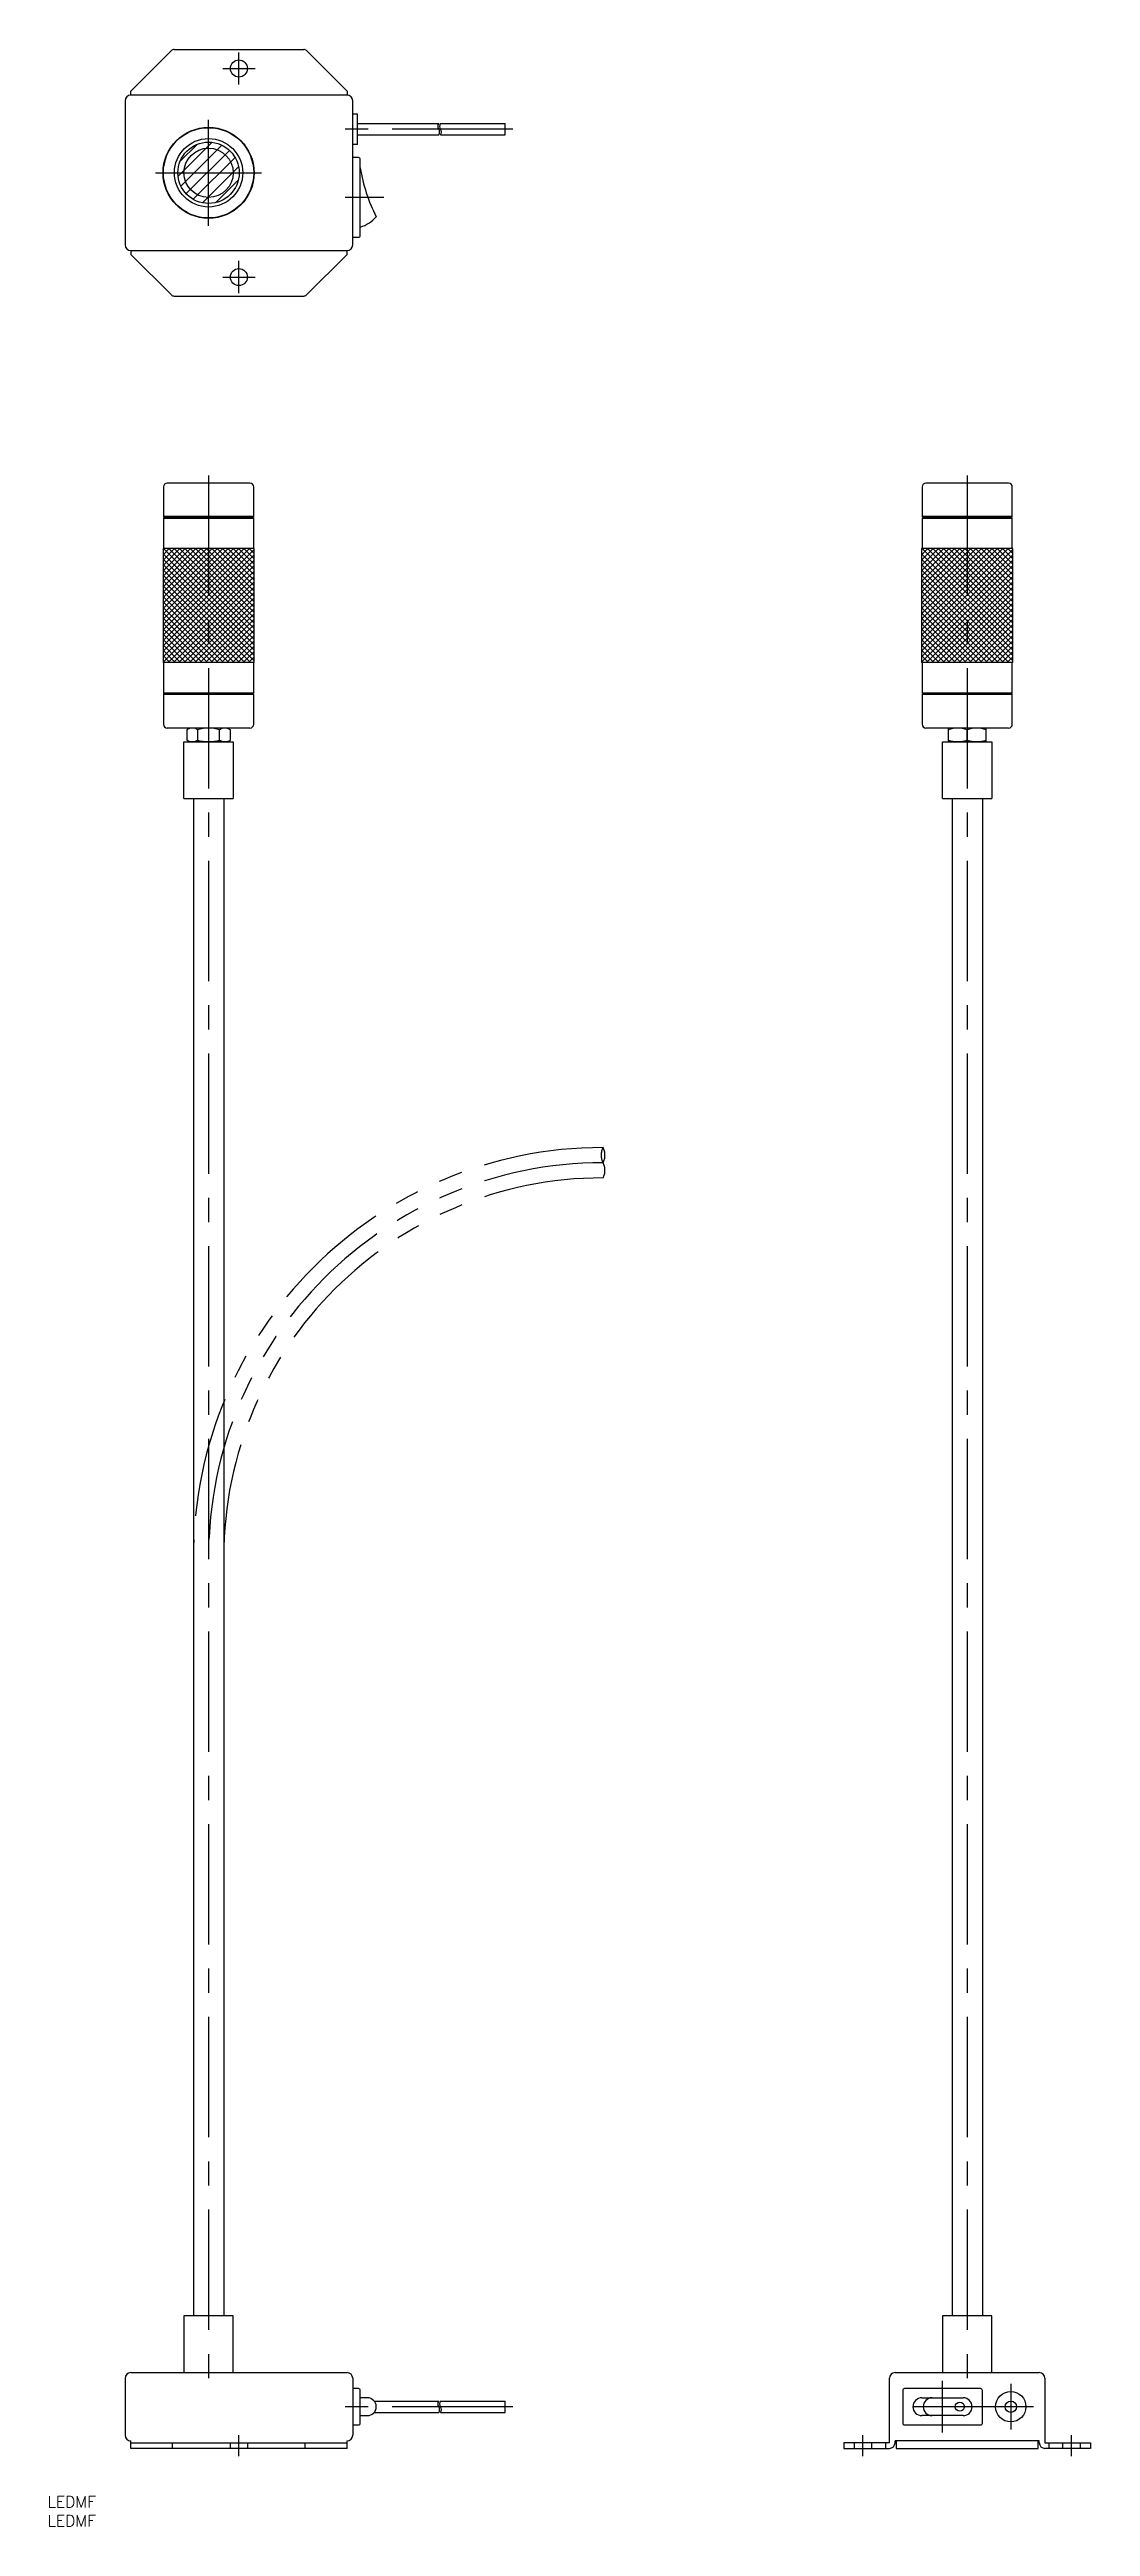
# Model space of a CAD drawing. Extents: x -50 to 225, y -21 to 633.
import ezdxf

# ---------------------------------------------------------------- set-up
doc = ezdxf.new("R2010")
doc.units = 0
for name, pattern in [('CENTER', [50.8, 31.75, -6.35, 6.35, -6.35]), ('DASHED', [19.05, 12.7, -6.35]), ('PHANTOM', [63.5, 31.75, -6.35, 6.35, -6.35, 6.35, -6.35])]:
    doc.linetypes.add(name, pattern=pattern)
doc.layers.get('0').update_dxf_attribs({"linetype": 'CONTINUOUS'})
doc.layers.add('CENTER', color=1, linetype='CENTER')
doc.styles.get("Standard").update_dxf_attribs({"font": 'txt.shx', "height": 3, "bigfont": 'bigfont.shx'})

msp = doc.modelspace()

# ---------------------------------------------------------------- linework, layer by layer
at = {"color": 7, "linetype": 'CONTINUOUS'}
for p, q in [((-28.5, 621.5), (-17.79, 632.21)), ((-17.09, 632.5), (17.09, 632.5)), ((17.79, 632.21), (28.5, 621.5)), ((-28.5, 620.5), (-28.5, 621.5)), ((28.5, 620.5), (-28.5, 620.5)), ((28.5, 621.5), (28.5, 620.5)), ((-30, 619), (-30, 581)), ((30, 581), (30, 619)), ((31.25, 615.5), (30, 615.5)), ((31.25, 607.5), (31.25, 615.5)), ((31.25, 607.5), (30, 607.5)), ((31.25, 613), (52.67, 613)), ((31.25, 610), (52.67, 610)), ((53.17, 613), (70.18, 613)), ((53.17, 610), (70.18, 610)), ((70.18, 610), (70.18, 613)), ((31.5, 604), (30, 604)), ((32, 583.5), (32, 603.5)), ((30, 583), (31.5, 583)), ((-28.5, 579.5), (28.5, 579.5)), ((-28.5, 579.5), (-28.5, 578.5)), ((-28.5, 578.5), (-17.79, 567.79)), ((17.79, 567.79), (28.5, 578.5)), ((28.5, 578.5), (28.5, 579.5)), ((-17.09, 567.5), (17.09, 567.5)), ((-19.9, 517.2), (-19.9, 509.38)), ((2.9, 518.2), (-18.9, 518.2)), ((3.9, 509.38), (3.9, 517.2)), ((180.1, 517.2), (180.1, 509.38)), ((202.9, 518.2), (181.1, 518.2)), ((203.9, 509.38), (203.9, 517.2)), ((-19.9, 509.38), (-19.7, 509.18)), ((3.9, 509.38), (-19.9, 509.38)), ((-19.7, 509.18), (-19.9, 508.98)), ((-19.9, 508.98), (-19.9, 500.9)), ((-19.9, 508.98), (3.9, 508.98)), ((3.7, 509.18), (-19.7, 509.18)), ((3.7, 509.18), (3.9, 509.38)), ((3.9, 508.98), (3.7, 509.18)), ((3.9, 500.9), (3.9, 508.98)), ((203.9, 509.38), (180.1, 509.38)), ((180.1, 509.38), (180.3, 509.18)), ((180.3, 509.18), (180.1, 508.98)), ((180.1, 508.98), (203.9, 508.98)), ((180.1, 508.98), (180.1, 500.9)), ((203.7, 509.18), (180.3, 509.18)), ((203.7, 509.18), (203.9, 509.38)), ((203.9, 508.98), (203.7, 509.18)), ((203.9, 500.9), (203.9, 508.98)), ((-20, 500.9), (-20, 470.9)), ((4, 500.9), (-20, 500.9)), ((-20, 500.71), (-19.81, 500.9)), ((-20, 499.29), (-18.39, 500.9)), ((-20, 497.88), (-16.98, 500.9)), ((-20, 496.46), (-15.56, 500.9)), ((-20, 495.05), (-14.15, 500.9)), ((-20, 493.64), (-12.74, 500.9)), ((-20, 492.22), (-11.32, 500.9)), ((-20, 490.81), (-9.91, 500.9)), ((-20, 489.39), (-8.49, 500.9)), ((-20, 487.98), (-7.08, 500.9)), ((-20, 486.56), (-5.66, 500.9)), ((-20, 485.15), (-4.25, 500.9)), ((-20, 483.74), (-2.84, 500.9)), ((-20, 482.32), (-1.42, 500.9)), ((-20, 480.91), (-0.01, 500.9)), ((-20, 479.49), (1.41, 500.9)), ((-20, 478.08), (2.82, 500.9)), ((-20, 476.66), (4, 500.66)), ((-20, 499.58), (4, 475.58)), ((-20, 475.25), (4, 499.25)), ((-20, 498.16), (4, 474.16)), ((-20, 473.84), (4, 497.84)), ((-20, 496.75), (4, 472.75)), ((-20, 472.42), (4, 496.42)), ((-19.91, 500.9), (4, 476.99)), ((-18.5, 500.9), (4, 478.4)), ((-17.08, 500.9), (4, 479.82)), ((-15.67, 500.9), (4, 481.23)), ((-14.25, 500.9), (4, 482.65)), ((-12.84, 500.9), (4, 484.06)), ((-11.43, 500.9), (4, 485.47)), ((-10.01, 500.9), (4, 486.89)), ((-8.6, 500.9), (4, 488.3)), ((-7.18, 500.9), (4, 489.72)), ((-5.77, 500.9), (4, 491.13)), ((-4.35, 500.9), (4, 492.55)), ((-2.94, 500.9), (4, 493.96)), ((-1.53, 500.9), (4, 495.37)), ((-0.11, 500.9), (4, 496.79)), ((1.3, 500.9), (4, 498.2)), ((2.72, 500.9), (4, 499.62)), ((4, 470.9), (4, 500.9)), ((180, 480.91), (199.99, 500.9)), ((180, 479.49), (201.41, 500.9)), ((180, 478.08), (202.82, 500.9)), ((204, 500.9), (180, 500.9)), ((180, 499.29), (181.61, 500.9)), ((180, 497.88), (183.02, 500.9)), ((180, 496.46), (184.44, 500.9)), ((180, 495.05), (185.85, 500.9)), ((180, 493.64), (187.26, 500.9)), ((180, 492.22), (188.68, 500.9)), ((180, 490.81), (190.09, 500.9)), ((180, 489.39), (191.51, 500.9)), ((180, 487.98), (192.92, 500.9)), ((180, 486.56), (194.34, 500.9)), ((180, 485.15), (195.75, 500.9)), ((180, 483.74), (197.16, 500.9)), ((180, 482.32), (198.58, 500.9)), ((180, 500.9), (180, 470.9)), ((180, 500.71), (180.19, 500.9)), ((180, 476.66), (204, 500.66)), ((180, 499.58), (204, 475.58)), ((180, 475.25), (204, 499.25)), ((180, 498.16), (204, 474.16)), ((180, 473.84), (204, 497.84)), ((180, 496.75), (204, 472.75)), ((180, 472.42), (204, 496.42)), ((180.09, 500.9), (204, 476.99)), ((181.5, 500.9), (204, 478.4)), ((182.92, 500.9), (204, 479.82)), ((184.33, 500.9), (204, 481.23)), ((185.75, 500.9), (204, 482.65)), ((187.16, 500.9), (204, 484.06)), ((188.57, 500.9), (204, 485.47)), ((189.99, 500.9), (204, 486.89)), ((191.4, 500.9), (204, 488.3)), ((192.82, 500.9), (204, 489.72)), ((194.23, 500.9), (204, 491.13)), ((195.65, 500.9), (204, 492.55)), ((197.06, 500.9), (204, 493.96)), ((198.47, 500.9), (204, 495.37)), ((199.89, 500.9), (204, 496.79)), ((201.3, 500.9), (204, 498.2)), ((202.72, 500.9), (204, 499.62)), ((204, 470.9), (204, 500.9)), ((-20, 495.33), (4, 471.33)), ((-20, 471.01), (4, 495.01)), ((-20, 493.92), (3.02, 470.9)), ((-20, 492.5), (1.6, 470.9)), ((-20, 491.09), (0.19, 470.9)), ((-18.69, 470.9), (4, 493.59)), ((-17.28, 470.9), (4, 492.18)), ((-15.87, 470.9), (4, 490.77)), ((180, 495.33), (204, 471.33)), ((180, 471.01), (204, 495.01)), ((180, 493.92), (203.02, 470.9)), ((180, 492.5), (201.6, 470.9)), ((180, 491.09), (200.19, 470.9)), ((181.31, 470.9), (204, 493.59)), ((182.72, 470.9), (204, 492.18)), ((184.13, 470.9), (204, 490.77)), ((-20, 489.68), (-1.22, 470.9)), ((-20, 488.26), (-2.64, 470.9)), ((-20, 486.85), (-4.05, 470.9)), ((-20, 485.43), (-5.47, 470.9)), ((-20, 484.02), (-6.88, 470.9)), ((-14.45, 470.9), (4, 489.35)), ((-13.04, 470.9), (4, 487.94)), ((-11.62, 470.9), (4, 486.52)), ((-10.21, 470.9), (4, 485.11)), ((-8.79, 470.9), (4, 483.69)), ((180, 489.68), (198.78, 470.9)), ((180, 488.26), (197.36, 470.9)), ((180, 486.85), (195.95, 470.9)), ((180, 485.43), (194.53, 470.9)), ((180, 484.02), (193.12, 470.9)), ((185.55, 470.9), (204, 489.35)), ((186.96, 470.9), (204, 487.94)), ((188.38, 470.9), (204, 486.52)), ((189.79, 470.9), (204, 485.11)), ((191.21, 470.9), (204, 483.69)), ((-20, 482.6), (-8.3, 470.9)), ((-20, 481.19), (-9.71, 470.9)), ((-20, 479.78), (-11.12, 470.9)), ((-20, 478.36), (-12.54, 470.9)), ((-20, 476.95), (-13.95, 470.9)), ((-7.38, 470.9), (4, 482.28)), ((-5.97, 470.9), (4, 480.87)), ((-4.55, 470.9), (4, 479.45)), ((-3.14, 470.9), (4, 478.04)), ((180, 482.6), (191.7, 470.9)), ((180, 481.19), (190.29, 470.9)), ((180, 479.78), (188.88, 470.9)), ((180, 478.36), (187.46, 470.9)), ((180, 476.95), (186.05, 470.9)), ((192.62, 470.9), (204, 482.28)), ((194.03, 470.9), (204, 480.87)), ((195.45, 470.9), (204, 479.45)), ((196.86, 470.9), (204, 478.04)), ((-20, 475.53), (-15.37, 470.9)), ((-20, 474.12), (-16.78, 470.9)), ((-20, 472.71), (-18.19, 470.9)), ((-20, 471.29), (-19.61, 470.9)), ((4, 470.9), (-20, 470.9)), ((-19.9, 470.9), (-19.9, 462.82)), ((-1.72, 470.9), (4, 476.62)), ((-0.31, 470.9), (4, 475.21)), ((1.11, 470.9), (4, 473.79)), ((2.52, 470.9), (4, 472.38)), ((3.9, 462.82), (3.9, 470.9)), ((3.93, 470.9), (4, 470.97)), ((180, 475.53), (184.63, 470.9)), ((180, 474.12), (183.22, 470.9)), ((180, 472.71), (181.81, 470.9)), ((180, 471.29), (180.39, 470.9)), ((204, 470.9), (180, 470.9)), ((180.1, 470.9), (180.1, 462.82)), ((198.28, 470.9), (204, 476.62)), ((199.69, 470.9), (204, 475.21)), ((201.11, 470.9), (204, 473.79)), ((202.52, 470.9), (204, 472.38)), ((203.9, 462.82), (203.9, 470.9)), ((203.93, 470.9), (204, 470.97)), ((-19.9, 462.82), (-19.7, 462.62)), ((3.9, 462.82), (-19.9, 462.82)), ((-19.7, 462.62), (-19.9, 462.42)), ((-19.9, 462.42), (-19.9, 454.6)), ((3.9, 462.42), (-19.9, 462.42)), ((3.7, 462.62), (-19.7, 462.62)), ((3.7, 462.62), (3.9, 462.82)), ((3.9, 462.42), (3.7, 462.62)), ((3.9, 454.6), (3.9, 462.42)), ((203.9, 462.82), (180.1, 462.82)), ((180.1, 462.82), (180.3, 462.62)), ((180.3, 462.62), (180.1, 462.42)), ((203.9, 462.42), (180.1, 462.42)), ((180.1, 462.42), (180.1, 454.6)), ((203.7, 462.62), (180.3, 462.62)), ((203.7, 462.62), (203.9, 462.82)), ((203.9, 462.42), (203.7, 462.62)), ((203.9, 454.6), (203.9, 462.42)), ((2.9, 453.6), (-18.9, 453.6)), ((-13, 453.6), (-13.77, 453.15)), ((-13.77, 453.15), (-13.77, 450.45)), ((-10.89, 453.15), (-10.89, 450.45)), ((-5.11, 450.45), (-5.11, 453.15)), ((-3, 453.6), (-2.23, 453.15)), ((-2.23, 450.45), (-2.23, 453.15)), ((202.9, 453.6), (181.1, 453.6)), ((187, 453.6), (187, 450)), ((192, 450.45), (192, 453.15)), ((197, 450), (197, 453.6)), ((-14.5, 435), (-14.5, 450)), ((-14.5, 450), (-1.5, 450)), ((-13, 450), (-13.77, 450.45)), ((-3, 450), (-13, 450)), ((-3, 450), (-2.23, 450.45)), ((-1.5, 450), (-1.5, 435)), ((185.5, 435), (185.5, 450)), ((185.5, 450), (198.5, 450)), ((197, 450), (187, 450)), ((198.5, 450), (198.5, 435)), ((-14.5, 435), (-1.5, 435)), ((-12, 435), (-12, 35)), ((-4, 435), (-4, 35)), ((185.5, 435), (198.5, 435)), ((188, 435), (188, 35)), ((196, 435), (196, 35)), ((-14.5, 35), (-14.5, 20)), ((-1.5, 35), (-14.5, 35)), ((-1.5, 20), (-1.5, 35)), ((185.5, 35), (185.5, 20)), ((198.5, 35), (185.5, 35)), ((198.5, 20), (198.5, 35)), ((-28.5, 20), (28.5, 20)), ((173, 20), (211, 20)), ((-30, 18.5), (-30, 3.5)), ((30, 18.5), (30, 3.5)), ((31.5, 15.8), (30, 15.8)), ((32, 6.7), (32, 15.3)), ((33.85, 13.35), (32, 13.35)), ((171.5, 1.5), (171.5, 18.5)), ((175, 15.3), (175, 6.7)), ((195.5, 15.8), (175.5, 15.8)), ((180.05, 13.35), (190.95, 13.35)), ((196, 6.7), (196, 15.3)), ((212.5, 18.5), (212.5, 1.5)), ((32, 8.65), (33.85, 8.65)), ((35.66, 12.5), (52.67, 12.5)), ((35.66, 9.5), (52.67, 9.5)), ((53.17, 12.5), (70.18, 12.5)), ((53.17, 9.5), (70.18, 9.5)), ((70.18, 9.5), (70.18, 12.5)), ((190.95, 8.65), (180.05, 8.65)), ((-28.5, 0), (-28.5, 2)), ((-28.5, 1.5), (28.5, 1.5)), ((28.5, 0), (-28.5, 0)), ((-17.5, 0), (-17.5, 1.5)), ((17.5, 0), (17.5, 1.5)), ((28.5, 0), (28.5, 2)), ((30, 6.2), (31.5, 6.2)), ((171.5, 1.5), (159.5, 1.5)), ((159.5, 1.5), (159.5, 0)), ((159.5, 0), (171.5, 0)), ((170.5, 1.5), (170.5, 0)), ((211, 2), (173, 2)), ((173, 1.5), (173, 2)), ((173.25, 2), (173.25, 0)), ((173.25, 0), (210.75, 0)), ((175.5, 6.2), (195.5, 6.2)), ((210.75, 0), (210.75, 2)), ((211, 1.5), (211, 2)), ((212.5, 1.5), (224.5, 1.5)), ((224.5, 0), (212.5, 0)), ((213.5, 1.5), (213.5, 0)), ((224.5, 1.5), (224.5, 0))]:
    msp.add_line(p, q, dxfattribs=at)
at = {"color": 3, "linetype": 'CONTINUOUS'}
for p, q in [((-16.03, 599.12), (-7.12, 608.03)), ((-15.49, 603.03), (-11.03, 607.49)), ((-15.28, 596.5), (-4.5, 607.28)), ((-13.92, 594.5), (-2.5, 605.92)), ((-12.05, 593.01), (-1.01, 604.05)), ((-9.6, 592.08), (-0.08, 601.6)), ((-6.19, 592.12), (-0.12, 598.19))]:
    msp.add_line(p, q, dxfattribs=at)
at = {"color": 3, "linetype": 'DASHED'}
for p, q in [((-2.25, 0), (-2.25, 1.5)), ((2.25, 1.5), (2.25, 0)), ((162.25, 0), (162.25, 1.5)), ((166.75, 1.5), (166.75, 0)), ((217.25, 0), (217.25, 1.5)), ((221.75, 1.5), (221.75, 0))]:
    msp.add_line(p, q, dxfattribs=at)
at = {"color": 7, "linetype": 'CONTINUOUS'}
for centre, radius in [((0, 627.5), 2.25), ((-8, 600), 12), ((-8, 600), 11.9), ((-8, 600), 9.02), ((-8, 600), 8.08), ((-8, 600), 6.5), ((0, 572.5), 2.25), ((203.5, 11), 4), ((190.05, 11), 1.2), ((203.5, 11), 1.5)]:
    msp.add_circle(centre, radius, dxfattribs=at)
for centre, radius, start, end in [((-17.09, 631.5), 1, 90, 135), ((17.09, 631.5), 1, 45, 90), ((-28.5, 619), 1.5, 90, 180), ((28.5, 619), 1.5, 0, 90), ((31.5, 603.5), 0.5, 0, 90), ((75.04, 608.18), 43.59, 189.08164, 206.98693), ((29.52, 594.17), 8.82, 286.29895, 319.17093), ((31.5, 583.5), 0.5, 270, 0), ((-28.5, 581), 1.5, 180, 270), ((28.5, 581), 1.5, 270, 0), ((-17.09, 568.5), 1, 225, 270), ((17.09, 568.5), 1, 270, 315), ((-18.9, 517.2), 1, 90, 180), ((2.9, 517.2), 1, 0, 90), ((181.1, 517.2), 1, 90, 180), ((202.9, 517.2), 1, 0, 90), ((-18.9, 454.6), 1, 180, 270), ((-12.33, 451.04), 2.56, 55.61575, 115.61575), ((-8, 444.05), 9.55, 72.41205, 107.58795), ((-3.67, 451.04), 2.56, 64.38425, 124.38425), ((2.9, 454.6), 1, 270, 0), ((181.1, 454.6), 1, 180, 270), ((189.5, 446.38), 7.22, 69.74384, 110.25616), ((194.5, 446.38), 7.22, 69.74384, 110.25616), ((202.9, 454.6), 1, 270, 0), ((-12.33, 452.56), 2.56, 244.38425, 304.38425), ((-8, 459.55), 9.55, 252.41205, 287.58795), ((-3.67, 452.56), 2.56, 235.61575, 295.61575), ((189.5, 457.22), 7.22, 249.74384, 290.25616), ((194.5, 457.22), 7.22, 249.74384, 290.25616), ((-28.5, 18.5), 1.5, 90, 180), ((28.5, 18.5), 1.5, 0, 90), ((173, 18.5), 1.5, 90, 180), ((211, 18.5), 1.5, 0, 90), ((31.5, 15.3), 0.5, 0, 90), ((33.85, 11), 2.35, 270, 90), ((175.5, 15.3), 0.5, 90, 180), ((180.05, 11), 2.35, 90, 270), ((182.75, 11), 2.35, 90, 270), ((190.95, 11), 2.35, 270, 90), ((195.5, 15.3), 0.5, 0, 90), ((31.5, 6.7), 0.5, 270, 0), ((175.5, 6.7), 0.5, 180, 270), ((195.5, 6.7), 0.5, 270, 360), ((-28.5, 3.5), 1.5, 180, 270), ((28.5, 3.5), 1.5, 270, 0), ((171.5, 1.5), 1.5, 270, 0), ((212.5, 1.5), 1.5, 180, 270)]:
    msp.add_arc(centre, radius, start, end, dxfattribs=at)
at = {"color": 3, "linetype": 'CONTINUOUS'}
for centre, start, end in [((53.67, 612.25), 143.1301, 216.8699), ((51.67, 610.75), 323.1301, 36.8699), ((54.17, 612.25), 143.1301, 216.8699), ((52.17, 610.75), 323.1301, 36.8699), ((53.67, 11.75), 143.1301, 216.8699), ((51.67, 10.25), 323.1301, 36.8699), ((54.17, 11.75), 143.1301, 216.8699), ((52.17, 10.25), 323.1301, 36.8699)]:
    msp.add_arc(centre, 1.25, start, end, dxfattribs=at)
at = {"color": 3, "linetype": 'PHANTOM'}
for centre, radius, start, end in [((96, 235), 108, 90, 180), ((99.75, 341), 4.25, 151.9275, 208.0725), ((92.25, 341), 4.25, 331.9275, 28.0725), ((96, 235), 104, 90, 180), ((96, 235), 100, 90, 180), ((92.25, 337), 4.25, 331.9275, 28.0725)]:
    msp.add_arc(centre, radius, start, end, dxfattribs=at)
at = {"layer": 'CENTER', "color": 1, "linetype": 'CENTER'}
for p, q in [((-4.25, 627.5), (4.25, 627.5)), ((0, 623.25), (0, 631.75)), ((-8, 586), (-8, 614)), ((-8, 591.5), (-8, 608.5)), ((72.18, 611.5), (28, 611.5)), ((-22, 600), (6, 600)), ((38.2, 593.5), (28, 593.5)), ((0, 568.25), (0, 576.75)), ((-4.25, 572.5), (4.25, 572.5)), ((-8, 520.2), (-8, 18)), ((192, 520.2), (192, 18)), ((185.5, 4.2), (185.5, 17.8)), ((203.5, 17), (203.5, 5)), ((72.18, 11), (28, 11)), ((209.5, 11), (173, 11)), ((0, -2), (0, 3.5)), ((164.5, -2), (164.5, 3.5)), ((219.5, -2), (219.5, 3.5))]:
    msp.add_line(p, q, dxfattribs=at)

# ---------------------------------------------------------------- texts
at = {"color": 7, "linetype": 'CONTINUOUS'}
for p in [(-50.44, -15.57), (-50.44, -20.57)]:
    msp.add_text('LEDMF', height=3, dxfattribs=at).set_placement(p)

doc.saveas('drawing.dxf')
